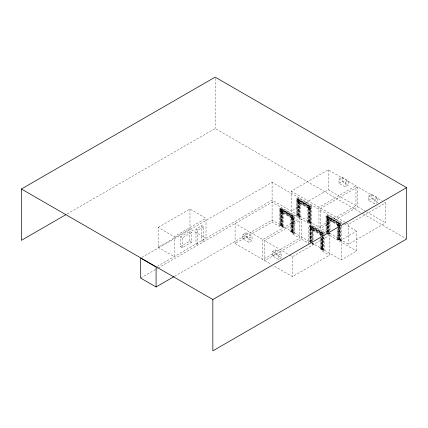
<?xml version="1.0" encoding="UTF-8"?>
<svg xmlns="http://www.w3.org/2000/svg" width="428" height="428" viewBox="0 0 428 428"><rect width="100%" height="100%" fill="white"/><g stroke="black" fill="none" stroke-linecap="round" stroke-linejoin="round"><path stroke-width="0.32" stroke-dasharray="2.14 1.6" d="M67.094 213.963L215.161 128.475L362.644 213.626M158.151 227.391L189.979 209.019L206.012 218.275L206.012 238.214L189.979 228.959L158.151 247.331L158.151 227.391L174.191 236.652L206.012 218.275M141.818 257.474L272.09 182.264L343.903 223.726M180.322 236.962L189.754 231.516L191.605 232.586L191.605 242.269L182.173 247.716L180.322 246.651L180.322 236.962L182.173 238.032L191.605 232.586M203.691 226.738L197.832 230.12L197.832 245.078L195.981 244.008L195.981 229.055L201.839 225.668L203.691 226.738L203.691 241.692L201.839 240.627L201.839 225.668M180.322 246.651L189.754 241.199L191.605 242.269M157.231 266.377L272.09 200.069L329.127 232.998M140.662 278.082L155.096 269.747M155.674 269.415L157.408 268.415M157.986 268.083L272.09 202.203L326.056 233.362L327.441 232.559M355.968 205.766L328.212 189.743L291.206 211.106L291.206 191.166L328.212 169.804L355.968 185.827L355.968 205.766L318.962 227.129L318.962 207.189L355.968 185.827M235.084 243.511L262.835 259.534L299.841 238.166L299.841 218.226L262.835 239.589L235.084 223.566L235.084 243.511L272.09 222.143L279.179 226.241L279.179 209.003L281.03 207.938L294.598 215.771L294.598 233.003L292.752 234.073L292.752 216.841L294.598 215.771M296.449 199.036L298.3 197.966L311.868 205.798L311.868 223.036L310.016 224.101L310.016 206.868L296.449 199.036L296.449 216.268L298.3 215.198L298.3 197.966M280.575 209.196L280.859 209.03M297.481 199.437L297.765 199.271M280.49 211.239L280.859 211.025L283.17 212.358M297.396 201.481L297.765 201.267L300.071 202.599M280.575 211.689L280.859 211.523M297.481 201.93L297.765 201.765M280.49 209.148L282.796 210.48L283.17 210.266M297.396 199.389L299.702 200.721L300.071 200.507M283.229 210.726L283.513 210.565M300.13 200.967L300.413 200.807M242.794 234.517L245.875 232.736L252.044 236.293L252.044 240.568L248.962 242.35L242.794 238.787L242.794 234.517L248.962 238.075L252.044 236.293M339.003 178.968L342.09 177.187L348.258 180.75L348.258 185.019L345.171 186.801L339.003 183.243L339.003 178.968L345.171 182.526L348.258 180.75M282.796 212.47L283.079 212.309M299.702 202.712L299.985 202.551M282.796 226.813L282.796 212.973L283.513 212.556L283.513 210.464M299.702 217.055L299.702 203.209L300.413 202.797L300.413 200.705M283.229 213.219L283.513 213.058M300.13 203.461L300.413 203.295M174.549 276.322L272.09 220.008L310.637 242.264L310.637 225.026L324.205 232.864L324.205 234.186M242.794 238.787L245.875 237.005L252.044 240.568M339.003 183.243L342.09 181.461L348.258 185.019M283.143 210.678L290.628 215L291.003 214.786M300.044 200.919L307.534 205.242L307.903 205.028M291.061 215.247L291.345 215.086M307.962 205.488L308.246 205.328M290.628 216.996L290.912 216.83M307.534 207.238L307.818 207.072M283.513 212.957L283.513 227.3L283.143 227.461L280.105 225.706L280.105 208.473L293.672 216.306L293.672 233.538L290.628 231.783L290.628 217.494L291.345 217.082L291.345 214.984M300.413 203.198L300.413 217.542L300.044 217.702L297.005 215.947L297.005 198.715L310.573 206.547L310.573 223.78L307.534 222.025L307.534 207.735L308.246 207.323L308.246 205.226M291.061 217.74L291.345 217.579M307.962 207.981L308.246 207.821M310.016 206.868L311.868 205.798M279.179 226.241L281.03 225.171L281.03 207.938M293.282 218.526L293.565 218.36M310.182 208.768L310.466 208.602M290.976 217.691L293.282 219.024L293.651 218.81M307.876 207.933L310.182 209.265L310.557 209.051M282.796 226.717L283.079 226.551M299.702 216.959L299.985 216.793M264.686 240.659L301.692 219.297L301.692 239.236L264.686 260.599L264.686 240.659L288.97 254.681M365.908 211.507L357.813 206.831L320.813 228.199L320.813 208.259L357.813 186.892L382.102 200.914M290.628 231.735L291.345 231.323L291.345 217.478M307.534 221.977L308.246 221.565L308.246 207.719M293.282 232.768L293.565 232.602M310.182 223.009L310.466 222.844M301.692 239.236L308.786 243.329L308.786 226.096L310.637 225.026M326.056 233.362L326.056 216.124L327.901 215.059L341.474 222.892L341.474 225.545M310.182 226.289L310.466 226.123M327.083 216.531L327.367 216.365M310.097 228.333L310.466 228.119L312.772 229.451M326.997 218.574L327.367 218.36L329.672 219.692M310.182 228.782L310.466 228.616M327.083 219.024L327.367 218.858M310.097 226.235L312.403 227.568L312.772 227.354M326.997 216.477L329.303 217.809L329.672 217.595M312.831 227.819L313.114 227.653M329.737 218.061L330.02 217.895M272.395 251.605L275.482 249.824L281.651 253.387L281.651 257.661L278.564 259.438L272.395 255.88L272.395 251.605L278.564 255.168L281.651 253.387M368.61 196.061L371.691 194.28L377.86 197.838L377.86 202.112L374.778 203.894L368.61 200.331L368.61 196.061L374.778 199.619L377.86 197.838M312.403 229.563L312.686 229.397M329.303 219.805L329.587 219.639M312.403 243.906L312.403 230.061L313.114 229.649L313.114 227.557M329.303 231.152L329.303 220.302L330.02 219.89L330.02 217.799M312.831 230.312L313.114 230.146M329.737 220.554L330.02 220.388M272.395 255.88L275.482 254.098L281.651 257.661M368.61 200.331L371.691 198.549L377.86 202.112M312.745 227.771L320.235 232.094L320.604 231.88M329.651 218.013L337.136 222.335L337.505 222.121M320.663 232.34L320.947 232.179M337.569 222.581L337.853 222.416M320.235 234.084L320.519 233.923M337.136 224.326L337.419 224.165M323.274 236.711L323.274 250.631L320.235 248.877L320.235 234.581L320.947 234.169L320.947 232.078M337.136 226.123L337.136 224.823L337.853 224.411L337.853 222.319M320.663 234.833L320.947 234.667M324.205 232.864L322.354 233.929L308.786 226.096M337.569 225.075L337.853 224.909M326.056 216.124L339.623 223.962L341.474 222.892M312.403 243.805L312.686 243.644M329.587 233.886L329.303 234.148M313.114 243.04L313.114 244.388L311.734 243.971M289.553 255.013L292.442 256.682L329.448 235.32L329.448 255.259L292.442 276.622L273.358 265.606M346.252 222.945L348.563 224.283L385.569 202.915L385.569 222.854L348.563 244.222L341.474 240.124L339.623 241.194L339.623 225.947M320.235 248.829L320.947 248.417L320.947 238.53M337.136 239.07L337.853 238.653L337.853 228.199M322.883 249.861L323.167 249.695M339.789 240.103L340.073 239.937M329.704 233.33L341.223 239.985L356.642 231.083L356.642 251.022L341.223 259.924L311.199 242.59M322.354 237.246L322.354 251.166L324.205 250.096L324.205 234.849M307.818 221.811L310.942 223.566L310.942 206.333L297.374 198.501L297.374 215.733L300.413 217.488M290.912 231.569L294.041 233.33L294.041 216.092L280.474 208.259L280.474 225.492L283.513 227.247M337.419 238.904L340.549 240.659L340.549 226.738M320.519 248.663L323.643 250.417L323.643 236.497M384.414 202.246L385.569 202.915M366.491 211.839L385.569 222.854M363.222 213.957L406.022 238.669M291.206 191.166L318.962 207.189M320.813 208.259L345.674 222.614M344.481 224.058L356.642 231.083M307.876 205.44L310.182 206.772L310.182 208.864M337.483 222.533L339.789 223.865L339.789 225.856M300.413 202.797L307.903 207.12M308.246 207.323L310.557 208.65M330.02 219.89L337.505 224.213M337.853 224.411L340.158 225.743M297.396 201.882L299.702 203.209M300.044 203.412L307.534 207.735M326.997 218.97L329.303 220.302M329.651 220.5L337.136 224.823M337.483 225.026L339.789 226.359L339.789 240.199M300.071 216.841L297.765 215.509L297.765 201.668M308.246 221.565L310.557 222.897M327.944 232.934L329.672 233.934M337.853 238.653L340.158 239.985M327.484 233.121L330.02 234.581M327.115 233.335L329.737 234.795L330.02 233.281M326.553 233.651L356.642 251.022M323.274 233.399L309.706 225.567L309.706 242.799M290.976 215.198L293.282 216.531L293.282 218.622M320.577 232.292L322.883 233.624L322.883 235.614M279.179 209.003L292.752 216.841M283.513 212.556L291.003 216.878M291.345 217.082L293.651 218.408M313.114 229.649L320.604 233.972M320.947 234.169L323.258 235.502M280.49 211.641L282.796 212.973M283.143 213.171L290.628 217.494M310.097 228.729L312.403 230.061M312.745 230.259L320.235 234.581M320.577 234.785L322.883 236.117L322.883 249.957M283.17 226.599L280.859 225.267L280.859 211.427M291.345 231.323L293.651 232.655M311.044 242.692L312.772 243.693M320.947 248.417L323.258 249.743M312.103 243.757L313.114 244.34M292.752 234.073L299.841 238.166M322.354 251.166L329.448 255.259M264.686 260.599L271.047 264.274M195.981 229.055L197.832 230.12M158.151 247.331L174.191 256.591L174.191 236.652M374.778 199.619L374.778 203.894M371.691 194.28L371.691 198.549M357.813 186.892L357.813 206.831M348.563 224.283L348.563 244.222M345.171 182.526L345.171 186.801M342.09 177.187L342.09 181.461M341.474 226.203L341.474 240.124M341.223 239.985L341.223 259.924M340.549 226.075L340.549 223.427L326.976 215.594L326.976 232.163M340.174 224.968L340.174 223.641L326.607 215.808L326.607 233.041M340.174 227.616L340.174 240.873L337.136 239.118L337.136 228.707M339.623 223.962L339.623 225.283M339.516 225.535L339.516 223.432L339.329 225.535M339.516 225.925L339.516 239.776L339.329 225.925M338.912 226.342L338.912 239.434L338.73 226.342M338.109 226.535L338.297 225.224L338.297 239.075L338.109 227.188M337.853 224.812L337.853 227.541M337.136 222.335L337.136 224.427M330.02 220.286L330.02 230.746M329.303 217.809L329.303 219.906M329.03 231.109L328.843 219.874L328.843 231.762M329.03 231.655L329.03 233.725M328.426 231.96L328.244 219.527L328.244 231.96M328.212 169.804L328.212 189.743M327.901 215.059L327.901 232.292M327.811 232.367L327.811 219.168L327.629 232.367M327.367 216.263L327.367 218.36M327.367 218.756L327.367 232.602M323.643 235.833L323.643 233.185L310.075 225.353L310.075 242.585M322.61 235.186L322.61 233.196L322.428 235.186M322.61 235.684L322.61 249.535L322.428 236.342M322.011 235.994L322.011 249.192L321.824 235.994M321.391 238.257L321.391 248.834L321.209 238.257M320.947 234.571L320.947 235.983M320.235 232.094L320.235 234.186M313.114 230.05L313.114 240.504M312.403 227.568L312.403 229.665M312.124 241.52L312.124 229.633L311.942 241.52M311.525 241.173L311.338 229.285L311.338 241.825M310.91 242.125L310.723 228.932L310.723 242.676M310.466 226.021L310.466 228.119M310.466 228.515L310.466 242.36M310.182 209.265L310.182 223.111M307.534 205.242L307.534 207.334M299.702 200.721L299.702 202.813M297.765 199.175L297.765 201.267M293.282 219.024L293.282 232.869M292.442 256.682L292.442 276.622M290.628 215L290.628 217.092M282.796 210.48L282.796 212.572M280.859 208.934L280.859 211.025M278.564 255.168L278.564 259.438M275.482 249.824L275.482 254.098M272.09 182.264L272.09 222.143M262.835 239.589L262.835 259.534M248.962 238.075L248.962 242.35M245.875 232.736L245.875 237.005M215.161 78.463L215.161 128.475M189.979 209.019L189.979 228.959M189.754 231.516L189.754 241.199M182.173 238.032L182.173 247.716M298.209 199.587L298.022 201.69L298.209 199.587M298.824 199.94L298.637 202.043L298.824 199.94M299.423 200.288L299.242 202.391L299.423 200.288M301.253 201.347L301.071 203.444L301.253 201.347M302.189 201.882L302.002 203.985L302.189 201.882M298.209 202.08L298.022 215.931L298.209 202.08M298.824 202.433L298.637 216.284L298.824 202.433M303.12 202.423L302.938 204.525L303.12 202.423M299.423 202.781L299.242 216.632L299.423 202.781M304.057 202.963L303.869 205.066L304.057 202.963M304.987 203.503L304.8 205.601L304.987 203.503M305.924 204.038L305.736 206.141L305.924 204.038M306.855 204.579L306.667 206.681L306.855 204.579M308.69 205.638L308.508 207.741L308.69 205.638M309.31 205.996L309.123 208.099L309.31 205.996M309.909 206.344L309.728 208.447L309.909 206.344M308.69 208.131L308.508 221.982L308.69 208.131M309.31 208.489L309.123 222.341L309.31 208.489M309.909 208.837L309.728 222.688L309.909 208.837M281.303 209.346L281.121 211.448L281.303 209.346M281.924 209.704L281.736 211.801L281.924 209.704M282.523 210.046L282.336 212.149L282.523 210.046M284.353 211.106L284.165 213.203L284.353 211.106M285.283 211.646L285.101 213.743L285.283 211.646M281.303 211.839L281.121 225.69L281.303 211.839M281.924 212.192L281.736 226.043L281.924 212.192M286.22 212.181L286.032 214.284L286.22 212.181M282.523 212.539L282.336 226.391L282.523 212.539M287.151 212.721L286.969 214.824L287.151 212.721M288.087 213.262L287.9 215.359L288.087 213.262M289.018 213.797L288.836 215.899L289.018 213.797M289.954 214.337L289.767 216.44L289.954 214.337M291.789 215.396L291.607 217.499L291.789 215.396M292.404 215.755L292.222 217.857L292.404 215.755M293.009 216.103L292.822 218.205L293.009 216.103M327.811 216.68L327.629 218.778L327.811 216.68M328.426 217.033L328.244 219.136L328.426 217.033M329.03 217.381L328.843 219.484L329.03 217.381M291.789 217.889L291.607 231.741L291.789 217.889M292.404 218.248L292.222 232.099L292.404 218.248M330.86 218.435L330.673 220.538L330.86 218.435M293.009 218.596L292.822 232.447L293.009 218.596M331.791 218.976L331.604 221.078L331.791 218.976M332.727 219.516L332.54 221.618L332.727 219.516M333.658 220.056L333.471 222.153L333.658 220.056M334.589 220.591L334.407 222.694L334.589 220.591M335.525 221.132L335.338 223.234L335.525 221.132M336.456 221.672L336.274 223.769L336.456 221.672M338.297 222.731L338.109 224.834L338.297 222.731M338.912 223.09L338.73 225.187L338.912 223.09M310.91 226.439L310.723 228.536L310.91 226.439M311.525 226.792L311.338 228.894L311.525 226.792M312.124 227.14L311.942 229.242L312.124 227.14M313.954 228.194L313.772 230.296L313.954 228.194M314.89 228.734L314.703 230.836L314.89 228.734M315.821 229.274L315.639 231.377L315.821 229.274M316.757 229.815L316.57 231.912L316.757 229.815M317.688 230.35L317.501 232.452L317.688 230.35M318.625 230.89L318.437 232.993L318.625 230.89M319.555 231.43L319.368 233.528L319.555 231.43M321.391 232.49L321.209 234.592L321.391 232.49M322.011 232.848L321.824 234.945L322.011 232.848"/><path stroke-width="0.64" d="M65.939 214.631L21.4 240.343L21.4 188.999L215.161 77.131L406.6 187.657L406.6 239.001L212.839 350.869L212.839 299.525L406.6 187.657M156.081 286.985L156.081 267.045L140.662 258.143L140.662 278.082L156.081 286.985L173.971 276.654M21.4 188.999L212.839 299.525"/></g></svg>
